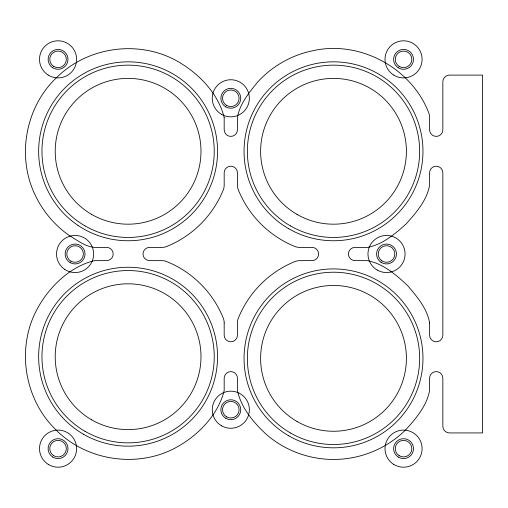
<?xml version="1.0" encoding="UTF-8"?>
<svg xmlns="http://www.w3.org/2000/svg" width="508" height="508" viewBox="0 0 508 508"><rect width="100%" height="100%" fill="white"/><g stroke="black" fill="none" stroke-linecap="round" stroke-linejoin="round"><path stroke-width="0.76" d="M224.187 117.532L224.18 129.756A6.623 6.623 0 0 0 230.803 136.385A6.623 6.623 0 0 0 237.433 129.756L237.439 117.532C239.687 103.702 249.53 91.992 258.204 81.483C272.58 65.932 291.884 55.029 312.63 50.762C359.632 39.967 411.251 67.672 428.619 112.528A13.252 13.252 0 0 1 429.597 117.532L429.59 129.756A6.623 6.623 0 0 0 436.22 136.385A6.623 6.623 0 0 0 442.843 129.756L442.849 81.744A6.623 6.623 0 0 1 449.478 75.114L482.6 75.114L482.6 432.93L449.478 432.93A6.623 6.623 0 0 1 442.849 426.307L442.843 378.244A6.623 6.623 0 0 0 436.22 371.615A6.623 6.623 0 0 0 429.59 378.244L429.597 390.519C426.891 405.594 416.109 418.357 406.089 429.406C388.728 446.843 364.915 457.645 340.354 459.207C313.874 461.08 286.861 452.095 266.751 434.778C253.822 422.904 241.148 408.057 237.439 390.519L237.433 378.244A6.623 6.623 0 0 0 230.803 371.615A6.623 6.623 0 0 0 224.18 378.244L224.187 390.519C217.983 415.855 196.501 437.083 173.736 448.742C135.477 468.363 85.458 460.235 55.48 429.355C24.6 399.377 16.478 349.364 36.087 311.106C47.657 288.411 69.094 266.795 94.317 260.655L106.566 260.623A6.623 6.623 0 0 0 113.189 254A6.623 6.623 0 0 0 106.566 247.377L94.317 247.402C84.88 246.475 76.879 240.011 68.986 235.299C54.534 225.146 42.786 211.188 35.255 195.212C16.231 156.369 25.552 106.172 57.385 76.841C87.973 46.927 137.789 39.973 175.451 60.173C197.504 72.104 218.123 92.672 224.187 117.532M224.187 322.948L224.18 335.172A6.623 6.623 0 0 0 230.803 341.795A6.623 6.623 0 0 0 237.433 335.172L237.439 322.948A13.252 13.252 0 0 1 238.417 317.938A102.705 102.705 0 0 1 294.723 261.633A13.252 13.252 0 0 1 299.733 260.655L311.976 260.623A6.623 6.623 0 0 0 318.605 254A6.623 6.623 0 0 0 311.976 247.377L299.733 247.402A13.233 13.233 0 0 1 294.723 246.418A102.711 102.711 0 0 1 238.417 190.113A13.252 13.252 0 0 1 237.439 185.102L237.433 172.828A6.623 6.623 0 0 0 230.803 166.205A6.623 6.623 0 0 0 224.18 172.828L224.187 185.102A13.252 13.252 0 0 1 223.203 190.113A102.711 102.711 0 0 1 166.897 246.418A13.233 13.233 0 0 1 161.893 247.402L149.631 247.377A6.623 6.623 0 0 0 143.008 254A6.623 6.623 0 0 0 149.631 260.623L161.893 260.655A13.252 13.252 0 0 1 166.897 261.633A102.705 102.705 0 0 1 223.203 317.938A13.252 13.252 0 0 1 224.187 322.948M429.597 322.948L429.59 335.172A6.623 6.623 0 0 0 436.22 341.795A6.623 6.623 0 0 0 442.843 335.172L442.843 172.828A6.623 6.623 0 0 0 436.22 166.205A6.623 6.623 0 0 0 429.59 172.828L429.597 185.102C427.057 200.184 416.02 212.871 406.14 223.945C395.072 233.832 382.384 244.85 367.303 247.402L355.048 247.377A6.623 6.623 0 0 0 348.418 254A6.623 6.623 0 0 0 355.048 260.623L367.303 260.655C383.197 263.5 396.564 275.165 407.949 285.96C416.96 296.672 427.342 308.68 429.597 322.948M85.026 225.895A86.138 86.138 0 0 0 214.243 151.295A86.138 86.138 0 0 0 85.026 76.695A86.138 86.138 0 0 0 85.026 225.895M77.959 225.374A89.452 89.452 0 0 0 217.322 157.677A89.452 89.452 0 0 0 89.014 70.834A89.452 89.452 0 0 0 77.959 225.374M91.656 214.414A72.885 72.885 0 0 0 200.99 151.295A72.885 72.885 0 0 0 91.656 88.17A72.885 72.885 0 0 0 91.656 214.414M297.066 214.414A72.885 72.885 0 0 0 406.4 151.295A72.885 72.885 0 0 0 297.066 88.17A72.885 72.885 0 0 0 297.066 214.414M288.785 228.765A89.452 89.452 0 0 0 422.967 151.295A89.452 89.452 0 0 0 288.785 73.825A89.452 89.452 0 0 0 288.785 228.765M290.443 225.895A86.138 86.138 0 0 0 419.652 151.295A86.138 86.138 0 0 0 290.443 76.695A86.138 86.138 0 0 0 290.443 225.895M297.066 421.488A72.885 72.885 0 0 0 406.4 358.362A72.885 72.885 0 0 0 297.066 295.237A72.885 72.885 0 0 0 297.066 421.488M288.785 435.832A89.452 89.452 0 0 0 422.967 358.362A89.452 89.452 0 0 0 288.785 280.892A89.452 89.452 0 0 0 288.785 435.832M290.443 432.962A86.138 86.138 0 0 0 419.652 358.362A86.138 86.138 0 0 0 290.443 283.762A86.138 86.138 0 0 0 290.443 432.962M91.656 419.83A72.885 72.885 0 0 0 200.99 356.705A72.885 72.885 0 0 0 91.656 293.586A72.885 72.885 0 0 0 91.656 419.83M83.376 434.175A89.452 89.452 0 0 0 217.551 356.705A89.452 89.452 0 0 0 83.376 279.235A89.452 89.452 0 0 0 83.376 434.175M85.026 431.305A86.138 86.138 0 0 0 214.243 356.705A86.138 86.138 0 0 0 85.026 282.105A86.138 86.138 0 0 0 85.026 431.305M226.663 105.461A8.28 8.28 0 0 0 239.09 98.285A8.28 8.28 0 0 0 226.663 91.11A8.28 8.28 0 0 0 226.663 105.461M225.838 106.89A9.938 9.938 0 0 0 240.741 98.285A9.938 9.938 0 0 0 225.838 89.675A9.938 9.938 0 0 0 225.838 106.89M221.526 114.351A18.555 18.555 0 0 0 249.358 98.285A18.555 18.555 0 0 0 221.526 82.22A18.555 18.555 0 0 0 221.526 114.351M221.526 425.78A18.555 18.555 0 0 0 249.358 409.715A18.555 18.555 0 0 0 221.526 393.649A18.555 18.555 0 0 0 221.526 425.78M225.838 418.325A9.938 9.938 0 0 0 240.741 409.715A9.938 9.938 0 0 0 225.838 401.11A9.938 9.938 0 0 0 225.838 418.325M226.663 416.89A8.28 8.28 0 0 0 239.09 409.715A8.28 8.28 0 0 0 226.663 402.539A8.28 8.28 0 0 0 226.663 416.89M70.949 261.175A8.28 8.28 0 0 0 83.376 254A8.28 8.28 0 0 0 70.949 246.825A8.28 8.28 0 0 0 70.949 261.175M70.123 262.611A9.938 9.938 0 0 0 85.026 254A9.938 9.938 0 0 0 70.123 245.389A9.938 9.938 0 0 0 70.123 262.611M64.687 269.367A18.555 18.555 0 0 0 93.593 255.321A18.555 18.555 0 0 0 66.986 237.312A18.555 18.555 0 0 0 64.687 269.367M377.241 270.065A18.555 18.555 0 0 0 405.073 254A18.555 18.555 0 0 0 377.241 237.934A18.555 18.555 0 0 0 377.241 270.065M380.949 262.23A9.938 9.938 0 0 0 396.437 254.711A9.938 9.938 0 0 0 382.175 245.059A9.938 9.938 0 0 0 380.949 262.23M381.876 260.858A8.28 8.28 0 0 0 394.78 254.591A8.28 8.28 0 0 0 382.899 246.551A8.28 8.28 0 0 0 381.876 260.858M48.152 75.038A18.555 18.555 0 0 0 76.6 60.09A18.555 18.555 0 0 0 49.428 42.932A18.555 18.555 0 0 0 48.152 75.038M52.756 67.755A9.938 9.938 0 0 0 67.989 59.747A9.938 9.938 0 0 0 53.435 50.559A9.938 9.938 0 0 0 52.756 67.755M53.638 66.358A8.28 8.28 0 0 0 66.338 59.684A8.28 8.28 0 0 0 54.204 52.019A8.28 8.28 0 0 0 53.638 66.358M53.696 455.682A8.28 8.28 0 0 0 66.338 448.907A8.28 8.28 0 0 0 54.146 441.344A8.28 8.28 0 0 0 53.696 455.682M52.819 457.092A9.938 9.938 0 0 0 67.996 448.964A9.938 9.938 0 0 0 53.365 439.884A9.938 9.938 0 0 0 52.819 457.092M48.279 464.414A18.555 18.555 0 0 0 76.606 449.237A18.555 18.555 0 0 0 49.295 432.295A18.555 18.555 0 0 0 48.279 464.414M393.643 464.331A18.555 18.555 0 0 0 422.091 449.383A18.555 18.555 0 0 0 394.919 432.225A18.555 18.555 0 0 0 393.643 464.331M398.24 457.048A9.938 9.938 0 0 0 413.48 449.04A9.938 9.938 0 0 0 398.926 439.845A9.938 9.938 0 0 0 398.24 457.048M399.129 455.651A8.28 8.28 0 0 0 411.823 448.977A8.28 8.28 0 0 0 399.694 441.312A8.28 8.28 0 0 0 399.129 455.651M399.18 66.389A8.28 8.28 0 0 0 411.829 59.614A8.28 8.28 0 0 0 399.637 52.051A8.28 8.28 0 0 0 399.18 66.389M398.31 67.799A9.938 9.938 0 0 0 413.487 59.671A9.938 9.938 0 0 0 398.856 50.59A9.938 9.938 0 0 0 398.31 67.799M393.77 75.12A18.555 18.555 0 0 0 422.091 59.944A18.555 18.555 0 0 0 394.786 43.002A18.555 18.555 0 0 0 393.77 75.12"/></g></svg>
